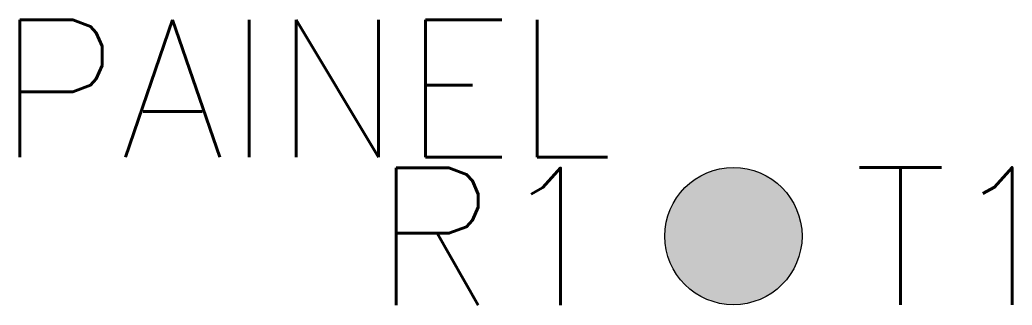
# Model space of a CAD drawing. Header units: millimetres. Extents: x 110.8 to 125.3, y 250.2 to 254.4.
import ezdxf
from ezdxf.enums import TextEntityAlignment as Align

# ---------------------------------------------------------------- set-up
doc = ezdxf.new("R2010")
doc.units = ezdxf.units.MM
doc.header["$LTSCALE"] = 10
doc.styles.add('romans', font='romans.shx')

msp = doc.modelspace()

# ---------------------------------------------------------------- hatches: boundary and pattern name
h = msp.add_hatch(color=256)
h.dxf.hatch_style = 1
h.paths.add_polyline_path([(120.25, 251.241, 1), (122.25, 251.241, 1)])

# ---------------------------------------------------------------- linework, layer by layer
at = {"color": 7}
msp.add_circle((121.25, 251.241), 1, dxfattribs=at)

# ---------------------------------------------------------------- texts
at = {"color": 7, "lineweight": -3, "style": 'romans'}
for tag, p in [('PAINEL', (119.5, 253.392)), ('R1', (119.5, 251.235))]:
    msp.add_attdef(tag, text='', height=2, dxfattribs=at).set_placement(p, align=Align.MIDDLE_RIGHT)
msp.add_attdef('T1', text='', height=2, dxfattribs=at).set_placement((123, 251.241), align=Align.MIDDLE_LEFT)

doc.saveas('drawing.dxf')
